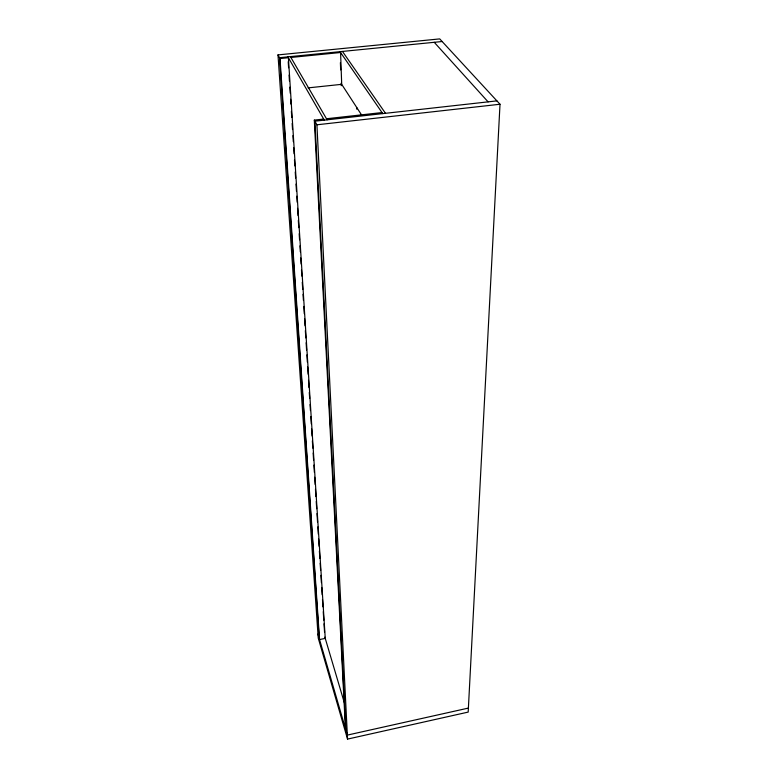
<?xml version="1.0" encoding="UTF-8"?>
<svg xmlns="http://www.w3.org/2000/svg" width="778" height="778" viewBox="0 0 778 778"><rect width="100%" height="100%" fill="white"/><g stroke="black" fill="none" stroke-linecap="round" stroke-linejoin="round"><path stroke-width="1.17" d="M500.011 104.242L468.181 712.094L347.542 739.1L318.231 638.038L277.989 54.907L439.726 38.9L500.011 104.242L316.918 124.791L314.312 120.104L323.687 119.063M468.385 708.087L347.338 735.103L317.949 634.07M496.909 100.877L314.905 121.183L345.879 730.095M326.488 118.752L382.017 112.567M308.059 87.885L341.698 84.335L361.926 115.494M442.137 41.516L279.545 57.698L319.175 638.281M280.012 58.545L288.395 57.708L325.253 638.388L319.544 639.555L280.012 58.545L277.989 54.907M290.894 57.455L340.579 52.505L341.698 84.335M434.241 42.304L488.088 101.86M342.466 51.436L385.499 113.306M340.005 51.679L382.747 113.617M290.408 56.619L327.11 119.822M287.909 56.872L324.3 120.133M324.873 637.114L344.129 702.057M288.22 61.715L288.599 67.774M289.066 75.038L289.445 81.097M289.834 87.155L290.223 93.214M290.612 99.263L290.914 104.116M291.38 111.38L291.769 117.439M292.149 123.498L292.538 129.547M292.927 135.605L293.306 141.664M293.695 147.723L294.084 153.781M294.463 159.83L294.852 165.889M295.241 171.948L295.621 178.006M296.01 184.065L296.476 191.33M296.778 196.173L297.167 202.231M297.556 208.29L298.013 215.555M298.324 220.407L298.791 227.672M299.17 233.731L299.559 239.789M299.948 245.838L300.327 251.897M300.716 257.956L301.105 264.014M301.485 270.073L301.874 276.132M302.263 282.181L302.72 289.455M303.031 294.298L303.42 300.357M303.809 306.415L304.266 313.68M304.577 318.523L305.034 325.797M305.346 330.64L305.812 337.905M306.124 342.758L306.581 350.022M306.892 354.865L307.359 362.14M307.66 366.983L308.127 374.247M308.516 380.306L308.973 387.57M309.284 392.423L309.673 398.472M310.052 404.531L310.441 410.589M310.83 416.648L311.288 423.913M311.599 428.766L312.066 436.03M312.367 440.873L312.834 448.147M313.145 452.99L313.602 460.255M313.913 465.098L314.38 472.372M314.682 477.215L315.148 484.48M315.46 489.333L315.917 496.597M316.228 501.44L316.695 508.715M317.006 513.558L317.541 522.038M317.852 526.881L318.309 534.155M318.62 538.998L319.087 546.263M319.398 551.106L319.855 558.38M320.166 563.223L320.633 570.488M320.935 575.341L321.402 582.605M321.713 587.448L322.17 594.723M322.481 599.566L322.948 606.83M323.249 611.683L323.794 620.154M324.027 623.791L324.562 632.271M314.312 120.104L345.451 728.597M316.918 124.791L347.542 739.1M340.394 62.619L340.657 69.903M341.124 83.265L341.211 85.697M356.771 107.549L356.81 109.221"/></g></svg>
